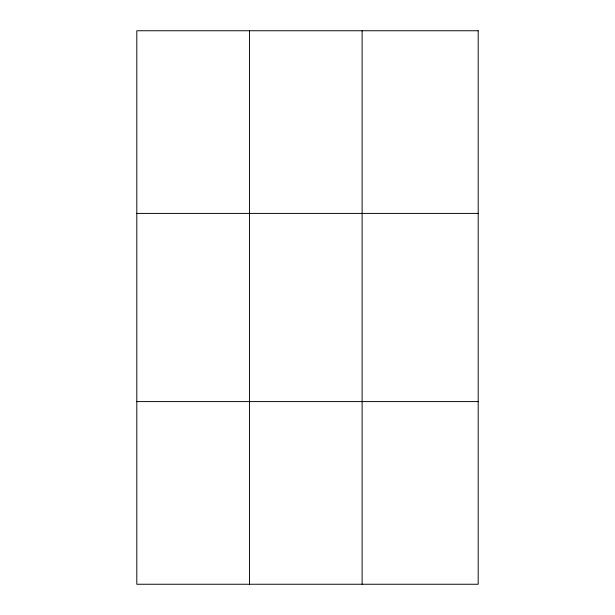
<?xml version="1.0" encoding="UTF-8"?>
<svg xmlns="http://www.w3.org/2000/svg" width="615" height="615" viewBox="0 0 615 615"><rect width="100%" height="100%" fill="white"/><g stroke="black" fill="none" stroke-linecap="round" stroke-linejoin="round"><path stroke-width="0.92" d="M249.467 584.25L249.467 30.75M362.12 584.25L362.12 30.75M136.807 213.405L478.193 213.405M136.807 401.595L478.193 401.595M478.193 30.75L478.193 584.25L136.807 584.25L136.807 30.75L478.193 30.75"/></g></svg>
